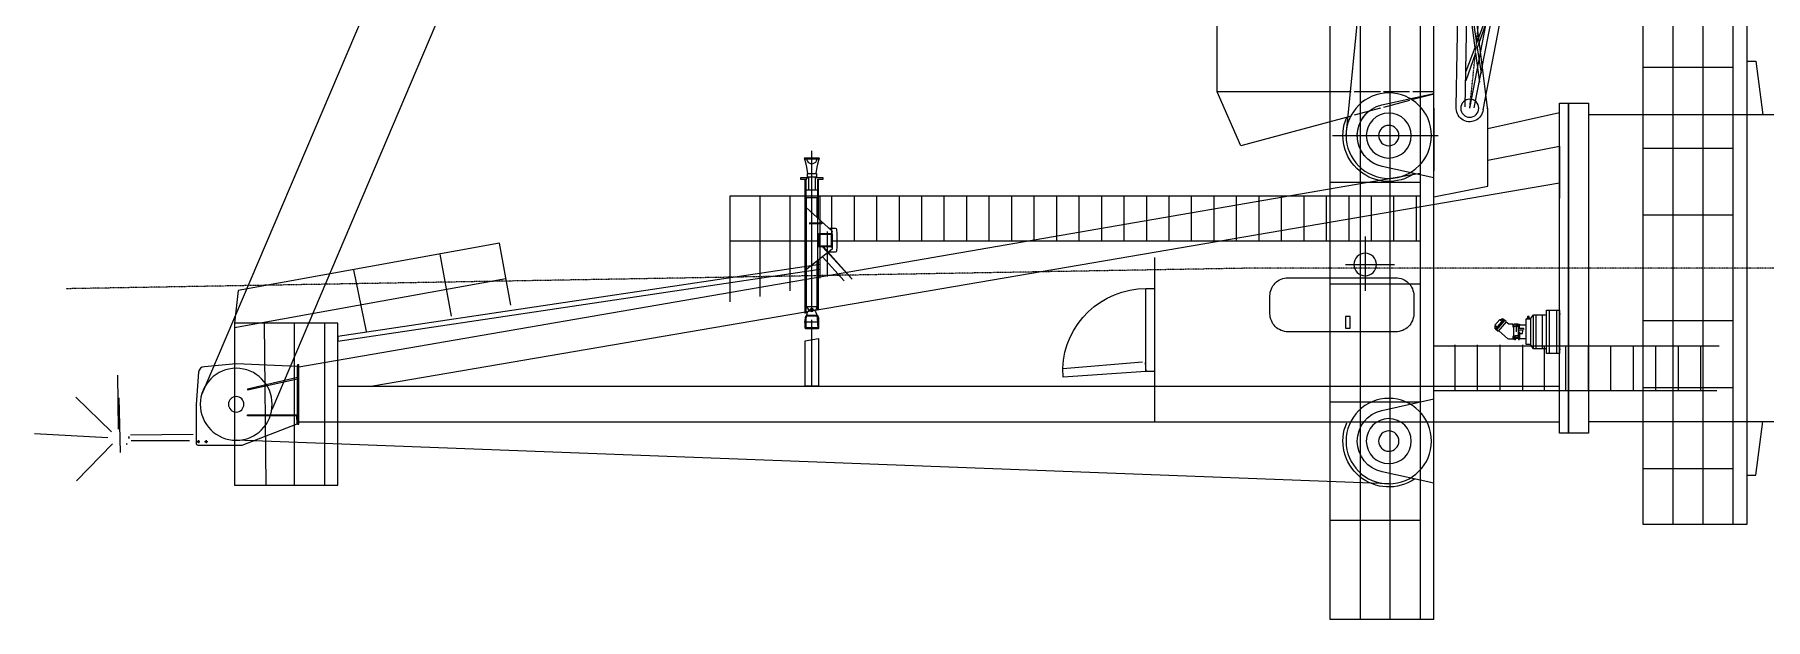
# Model space of a CAD drawing. Header units: millimetres. Extents: x 315178 to 535220, y 80241 to 421603.
# Drawn here: x 388949 to 408195, y 196240 to 202738 of the extents above; entities that cross this region are included whole.
import ezdxf

# ---------------------------------------------------------------- set-up
doc = ezdxf.new("R2010")
doc.units = ezdxf.units.MM
doc.linetypes.add('DASHDOT2', pattern=[12.7, 6.35, -3.175, 0, -3.175])
for name, color, linetype in [('AUX-013', 7, 'DASHDOT2'), ('DIB-013', 7, 'Continuous'), ('DIB-018', 6, 'Continuous'), ('DIB-035', 1, 'Continuous'), ('DIB-050', 111, 'Continuous'), ('L1-1', 7, 'Continuous'), ('L1-27', 7, 'Continuous'), ('L17-1', 7, 'Continuous')]:
    doc.layers.add(name, color=color, linetype=linetype)

# ---------------------------------------------------------------- blocks, each defined once
blk = doc.blocks.new('GRUA-PE')
at = {"layer": 'AUX-013'}
blk.add_line((-25748, 30984), (-60459, 27360), dxfattribs=at)
at = {"layer": 'AUX-013', "color": 7, "linetype": 'DASHDOT2'}
blk.add_lwpolyline([(-23971, 18642), (-23971, 33391), (-23742, 46590)], dxfattribs=at)
at = {"layer": 'DIB-013'}
for p, q in [((-60708, 28825), (-22572, 45084)), ((-21574, 31884), (-22058, 44700)), ((-60396, 28142), (-22395, 44305)), ((-25444, 32359), (-60708, 28825))]:
    blk.add_line(p, q, dxfattribs=at)
at = {"layer": 'DIB-018', "color": 6, "linetype": 'Continuous'}
for p, q in [((-23853, 41701), (-23307, 44720)), ((-21561, 44367), (-23361, 44387)), ((-21561, 44053), (-23361, 44053)), ((-23954, 43394), (-23267, 43254)), ((-24127, 42435), (-23438, 42310)), ((-24271, 38211), (-24271, 39211)), ((-24771, 31534), (-24771, 38076)), ((-24271, 38076), (-24771, 38076)), ((-24271, 31534), (-24271, 38076)), ((-24271, 37826), (-24771, 37826)), ((-24271, 37576), (-24771, 37576)), ((-24271, 37326), (-24771, 37326)), ((-24271, 37076), (-24771, 37076)), ((-24271, 36826), (-24771, 36826)), ((-24271, 36576), (-24771, 36576)), ((-24271, 36326), (-24771, 36326)), ((-24271, 36076), (-24771, 36076)), ((-24271, 35826), (-24771, 35826)), ((-24271, 35576), (-24771, 35576)), ((-24271, 35326), (-24771, 35326)), ((-24271, 35076), (-24771, 35076)), ((-24271, 34826), (-24771, 34826)), ((-24271, 34576), (-24771, 34576)), ((-24271, 34326), (-24771, 34326)), ((-24271, 34076), (-24771, 34076)), ((-24271, 33826), (-24771, 33826)), ((-24271, 33576), (-24771, 33576)), ((-24271, 33326), (-24771, 33326)), ((-24271, 33076), (-24771, 33076)), ((-24271, 32826), (-24771, 32826)), ((-20068, 32534), (-29617, 32534)), ((-24924, 31534), (-24924, 32534)), ((-24271, 32576), (-24771, 32576)), ((-23793, 31534), (-23793, 32534)), ((-22480, 31534), (-22480, 32534)), ((-21167, 31534), (-21167, 32534)), ((-20068, 31384), (-20068, 32534)), ((-25444, 32510), (-25444, 31336)), ((-20068, 32200), (-29617, 32200)), ((-24271, 32326), (-24771, 32326)), ((-24271, 32076), (-24771, 32076)), ((-20068, 31867), (-29617, 31867)), ((-24271, 31826), (-24771, 31826)), ((-24271, 31576), (-24771, 31576)), ((-29617, 31534), (-20068, 31534)), ((-20068, 31384), (-29617, 31384)), ((-22619, 31146), (-23119, 31146)), ((-22619, 30896), (-23119, 30896)), ((-22617, 30644), (-23117, 30644)), ((-22617, 30394), (-23117, 30394)), ((-22613, 30154), (-23109, 30154)), ((-22609, 29914), (-23109, 29914)), ((-22609, 29664), (-23109, 29664)), ((-22609, 29414), (-23109, 29414)), ((-22609, 29164), (-23109, 29164)), ((-26201, 28054), (-26201, 29054)), ((-25300, 28054), (-25300, 29054)), ((-24558, 28054), (-24558, 29054)), ((-23384, 28054), (-23384, 29054)), ((-22609, 28914), (-23109, 28914)), ((-22642, 28054), (-22642, 29054)), ((-21741, 28054), (-21741, 29054)), ((-21121, 28720), (-26821, 28720)), ((-22609, 28664), (-23109, 28664)), ((-21121, 28387), (-26821, 28387)), ((-22609, 28414), (-23109, 28414))]:
    blk.add_line(p, q, dxfattribs=at)
at = {"layer": 'DIB-018'}
for p, q in [((-25764, 31133), (-33191, 31011)), ((-25762, 31033), (-33189, 30911)), ((-27082, 30999), (-26473, 30908)), ((-27058, 31012), (-26421, 30927)), ((-26421, 30927), (-26155, 31026)), ((-26361, 30920), (-26054, 31028)), ((-25751, 30933), (-33044, 29518)), ((-25732, 30835), (-33025, 29420)), ((-25748, 30984), (-33015, 29586)), ((-27050, 30694), (-26473, 30908)), ((-27024, 30686), (-26418, 30900)), ((-26418, 30900), (-26137, 30858)), ((-26361, 30920), (-26038, 30877))]:
    blk.add_line(p, q, dxfattribs=at)
at = {"layer": 'DIB-018', "color": 6, "linetype": 'Continuous'}
for points in [[(-23558, 41648), (-24247, 41772), (-23721, 44677), (-23361, 44720)], [(-23361, 43720), (-23361, 44720), (-21561, 44720), (-21561, 43720)], [(-21561, 43720), (-21561, 43570), (-23361, 43570), (-23361, 43720), (-21561, 43720)], [(-24011, 38211), (-23210, 43570), (-23159, 43570), (-23960, 38211)], [(-24771, 38211), (-24771, 39211), (-23677, 39211), (-23595, 39211)], [(-24771, 38878), (-23738, 38878), (-23657, 38878)], [(-24771, 38544), (-23798, 38544), (-23719, 38544)], [(-22609, 28237), (-22609, 31384), (-23109, 31384), (-23109, 28210)], [(-21121, 28054), (-21121, 29054), (-26821, 29054), (-26821, 28054)], [(-21121, 28054), (-26821, 28054), (-26821, 27904), (-21121, 27904), (-21121, 28054)], [(-26271, 27904), (-26271, 27804), (-25676, 27725)], [(-21671, 27904), (-21671, 27804), (-22266, 27725)]]:
    blk.add_lwpolyline(points, dxfattribs=at)
at = {"layer": 'DIB-018'}
blk.add_circle((-25748, 30984), 100, dxfattribs=at)
blk.add_arc((-25748, 30984), 150, 275.9604, 95.9604, dxfattribs=at)
at = {"layer": 'DIB-035', "color": 1, "linetype": 'Continuous'}
for p, q in [((-22086, 46126), (-22128, 46942)), ((-22152, 46085), (-22537, 46484)), ((-22020, 46077), (-21606, 46475)), ((-22182, 46007), (-22782, 46018)), ((-22530, 46004), (-21924, 45992)), ((-22120, 45877), (-22126, 45180)), ((-22055, 45867), (-22055, 45220)), ((-22059, 45121), (-22026, 45121)), ((-22059, 45121), (-22026, 45121)), ((-22059, 45121), (-22026, 45121)), ((-22059, 45121), (-22026, 45121)), ((-22059, 45034), (-22026, 45034)), ((-22059, 45034), (-22026, 45034)), ((-22059, 45034), (-22026, 45034)), ((-22059, 45034), (-22026, 45034)), ((-22043, 45139), (-22043, 45103)), ((-22043, 45139), (-22043, 45103)), ((-22043, 45139), (-22043, 45103)), ((-22043, 45139), (-22043, 45103)), ((-22043, 45052), (-22043, 45016)), ((-22043, 45052), (-22043, 45016)), ((-22043, 45052), (-22043, 45016)), ((-22043, 45052), (-22043, 45016)), ((-25184, 38379), (-25184, 38219)), ((-24987, 38349), (-24987, 38249)), ((-24836, 38334), (-24987, 38334)), ((-23467, 38374), (-24961, 38374)), ((-23546, 38359), (-24756, 38359)), ((-23546, 38359), (-23506, 38338)), ((-23506, 38326), (-23506, 38270)), ((-22658, 38299), (-23396, 38299)), ((-23371, 38218), (-23371, 38385)), ((-24987, 38264), (-24836, 38264)), ((-24961, 38234), (-24961, 38174)), ((-24519, 38224), (-24961, 38224)), ((-24533, 38239), (-24756, 38239)), ((-23877, 38124), (-24377, 38124)), ((-23507, 38224), (-24062, 38224)), ((-23546, 38239), (-23506, 38256)), ((-24011, 32364), (-24011, 31821)), ((-24323, 32146), (-23718, 32146)), ((-22480, 31384), (-29617, 31384))]:
    blk.add_line(p, q, dxfattribs=at)
at = {"layer": 'DIB-035', "color": 3, "linetype": 'Continuous'}
for p, q in [((-22093, 45896), (-22082, 45895)), ((-22092, 45890), (-22092, 45895)), ((-22084, 45890), (-22084, 45895))]:
    blk.add_line(p, q, dxfattribs=at)
blk.add_lwpolyline([(-22095, 45890), (-22095, 45895), (-22094, 45895), (-22094, 45895), (-22094, 45896), (-22093, 45896), (-22093, 45896), (-22092, 45895), (-22092, 45895), (-22092, 45895), (-22091, 45895), (-22090, 45895), (-22090, 45895), (-22089, 45895), (-22089, 45895), (-22087, 45895), (-22086, 45895), (-22086, 45895), (-22086, 45895), (-22085, 45895), (-22085, 45895), (-22084, 45895), (-22083, 45895), (-22083, 45895), (-22083, 45895), (-22082, 45895), (-22082, 45895), (-22081, 45895), (-22081, 45895), (-22081, 45890)], dxfattribs=at)
at = {"layer": 'DIB-035', "color": 1, "linetype": 'Continuous'}
for points in [[(-23515, 38299), (-25006, 38299), (-25274, 38299)], [(-25022, 38344), (-25093, 38355), (-25126, 38362), (-25166, 38373), (-25192, 38379), (-25196, 38378), (-25197, 38350), (-25197, 38248), (-25196, 38220), (-25192, 38219), (-25166, 38226), (-25126, 38237), (-25093, 38244), (-25022, 38254)], [(-24987, 38349), (-25022, 38349), (-25022, 38249), (-24987, 38249)], [(-24976, 38361), (-24976, 38334), (-24976, 38424), (-24961, 38424), (-24961, 38356)], [(-24756, 38229), (-24836, 38229), (-24836, 38369), (-24756, 38369), (-24756, 38229)], [(-23546, 38359), (-23546, 38239), (-24050, 38239)], [(-24961, 38174), (-24976, 38174), (-24976, 38238), (-24976, 38264)], [(-24771, 38076), (-24771, 38211), (-23858, 38211)], [(-22922, 34591), (-22822, 34584), (-22758, 35503), (-22857, 35510), (-22930, 34623)], [(-22822, 34484), (-22822, 34584), (-23743, 34584), (-23743, 34484)], [(-23303, 32365), (-23303, 32315), (-23433, 32315), (-23433, 32365), (-23303, 32365)]]:
    blk.add_lwpolyline(points, dxfattribs=at)
blk.add_lwpolyline([(-23464, 31606, 0.414214), (-23264, 31806), (-23264, 33005, 0.414214), (-23464, 33205), (-23664, 33205, 0.414214), (-23864, 33005), (-23864, 31806, 0.414214), (-23664, 31606), (-23464, 31606)], format="xyb", dxfattribs=at)
at = {"layer": 'DIB-035', "color": 3, "linetype": 'Continuous'}
blk.add_circle((-22017, 45917), 3, dxfattribs=at)
at = {"layer": 'DIB-035'}
blk.add_circle((-22458, 44700), 400, dxfattribs=at)
at = {"layer": 'DIB-035', "color": 1, "linetype": 'Continuous'}
for centre, radius in [((-23506, 38299), 17.5), ((-25444, 31884), 475), ((-22049, 31884), 475), ((-24011, 32146), 125)]:
    blk.add_circle(centre, radius, dxfattribs=at)
at = {"layer": 'DIB-050', "color": 111, "linetype": 'Continuous'}
for p, q in [((-22876, 44004), (-25025, 31534)), ((-22298, 44004), (-22876, 44004)), ((-22258, 44004), (-22658, 44004)), ((-22240, 44021), (-22331, 44024)), ((-22658, 43570), (-22658, 29984)), ((-24917, 29984), (-22658, 43179)), ((-23848, 37849), (-24207, 38179)), ((-23831, 37941), (-24097, 38180)), ((-22268, 34484), (-24088, 34484)), ((-25931, 32302), (-25932, 33794)), ((-25931, 31977), (-25931, 32268)), ((-25748, 31977), (-25670, 32268)), ((-25931, 31652), (-25931, 31943)), ((-25835, 31652), (-25757, 31943)), ((-25931, 31394), (-25931, 31618)), ((-25901, 31394), (-25844, 31618)), ((-25696, 29984), (-25521, 30784)), ((-25676, 27164), (-25676, 29664)), ((-22266, 29664), (-22266, 27164))]:
    blk.add_line(p, q, dxfattribs=at)
for points in [[(-22341, 44020), (-22879, 44020), (-22907, 44700), (-22875, 45054, -0.391856), (-22815, 45119), (-22456, 45146), (-22025, 45146, -0.414214), (-22005, 45126), (-22005, 44633), (-22240, 44021)], [(-25008, 31534), (-25101, 31959, 0.622608), (-25712, 32109)]]:
    blk.add_lwpolyline(points, format="xyb", dxfattribs=at)
for points in [[(-22627, 44575), (-22617, 44573), (-22741, 44020), (-22755, 44020), (-22627, 44575)], [(-22341, 44020), (-22331, 44014), (-22331, 44575), (-22341, 44575), (-22341, 44020)], [(-22238, 44004), (-22896, 44004), (-22896, 44020), (-22238, 44020), (-22238, 44004)], [(-22341, 44020), (-22341, 44004), (-22755, 44004), (-22755, 44020), (-22341, 44020)], [(-22258, 29984), (-22258, 44004)], [(-24650, 38366), (-24382, 38074), (-24380, 38074)], [(-24187, 38074), (-24182, 38074), (-23947, 38368)], [(-22658, 38374), (-23163, 38374), (-23191, 38224), (-22658, 38224), (-22658, 38374)], [(-24152, 38112), (-24153, 38036), (-24156, 38026), (-24162, 38021), (-24207, 38019), (-24356, 38019), (-24401, 38021), (-24407, 38026), (-24410, 38035), (-24412, 38107)], [(-25660, 32302), (-25331, 33530), (-25931, 33794), (-27781, 33794), (-29461, 33344), (-28335, 31394)], [(-25724, 30784), (-28377, 31114), (-28377, 31384)], [(-24765, 31384), (-24881, 30784), (-25748, 30784)], [(-25171, 30784), (-25326, 29984), (-24747, 29984)], [(-22136, 29984), (-25806, 29984), (-25806, 29884), (-22136, 29884), (-22136, 29984)], [(-22136, 29664), (-22136, 29884), (-25806, 29884), (-25806, 29664), (-22136, 29664)]]:
    blk.add_lwpolyline(points, dxfattribs=at)
for centre, radius in [((-22043, 45121), 9), ((-22043, 45121), 9), ((-22043, 45034), 9), ((-22043, 45034), 9), ((-22458, 44700), 86), ((-25444, 31884), 250), ((-25444, 31884), 113), ((-22049, 31884), 250), ((-22049, 31884), 113)]:
    blk.add_circle(centre, radius, dxfattribs=at)
for centre in [(-25444, 31884), (-22049, 31884)]:
    blk.add_arc(centre, 510, 325.7932, 113.512, dxfattribs=at)
at = {"layer": 'L1-1', "color": 1, "linetype": 'Continuous'}
for p, q in [((-24716, 38364), (-24961, 38364)), ((-24464, 38189), (-24464, 38330)), ((-23470, 38364), (-23847, 38364)), ((-23504, 38234), (-24961, 38234)), ((-24152, 38121), (-24207, 38171)), ((-25748, 31384), (-25054, 31384)), ((-25171, 30784), (-25748, 30784)), ((-23400, 30650), (-23337, 30703)), ((-23400, 30650), (-23381, 30627)), ((-23284, 30682), (-23389, 30594)), ((-23375, 30580), (-23272, 30666)), ((-23337, 30703), (-23318, 30680)), ((-23296, 30698), (-23335, 30700)), ((-23184, 30493), (-23345, 30493)), ((-23299, 30429), (-23342, 30429)), ((-23328, 30507), (-23328, 30448)), ((-23288, 30441), (-23264, 30441)), ((-23283, 30395), (-23283, 30438)), ((-23264, 30429), (-23187, 30429)), ((-23200, 30448), (-23200, 30507)), ((-23074, 30275), (-23454, 30275)), ((-23454, 30250), (-23074, 30250)), ((-23432, 30341), (-23432, 30322)), ((-23407, 30307), (-23122, 30307)), ((-23187, 30357), (-23342, 30357)), ((-23504, 30099), (-23024, 30099)), ((-23074, 30176), (-23454, 30176)), ((-23074, 30129), (-23454, 30129)), ((-23024, 30014), (-23504, 30014)), ((-23462, 29984), (-23067, 29984))]:
    blk.add_line(p, q, dxfattribs=at)
for points in [[(-25197, 38372), (-25195, 38367), (-25190, 38362), (-25184, 38358), (-25162, 38351, -0.57729), (-25162, 38247), (-25184, 38239), (-25194, 38235), (-25197, 38228)], [(-23445, 38234, -0.115604), (-23446, 38242), (-23446, 38356, -0.11569), (-23445, 38364)], [(-23427, 38234, -0.453953), (-23436, 38242), (-23436, 38356, -0.414353), (-23428, 38364)], [(-24975, 31384), (-25101, 31959, 0.79935), (-25785, 31963), (-25912, 31384)], [(-21580, 31384), (-21707, 31959, 0.79935), (-22390, 31963), (-22518, 31384)], [(-23347, 30473), (-23347, 30493), (-23345, 30493, 0.414214), (-23342, 30496), (-23342, 30502, 0.414214), (-23344, 30504), (-23347, 30504), (-23347, 30550), (-23371, 30579, 0.414214), (-23375, 30580), (-23376, 30579, -0.414214), (-23377, 30579), (-23402, 30609), (-23296, 30698), (-23271, 30668, -0.414214), (-23272, 30666), (-23272, 30666, 0.414214), (-23273, 30661), (-23191, 30564, -0.176327), (-23187, 30552), (-23187, 30496, 0.414214), (-23184, 30493), (-23182, 30493), (-23182, 30473), (-23194, 30473)], [(-23289, 30444), (-23289, 30442, 0.414214), (-23288, 30441), (-23285, 30441, -0.498799), (-23283, 30438), (-23284, 30433), (-23284, 30398, 0.414214), (-23282, 30396), (-23264, 30396)], [(-23239, 30444), (-23239, 30442, -0.414214), (-23240, 30441), (-23243, 30441, 0.498799), (-23246, 30438), (-23244, 30433), (-23244, 30398, -0.414214), (-23246, 30396), (-23264, 30396)]]:
    blk.add_lwpolyline(points, format="xyb", dxfattribs=at)
for points in [[(-24476, 38330), (-24476, 38189), (-24464, 38189)], [(-23312, 38234), (-23308, 38236), (-23306, 38258), (-23306, 38340), (-23307, 38363), (-23334, 38364), (-23400, 38363), (-23436, 38359), (-23465, 38352), (-23477, 38348), (-23492, 38341), (-23508, 38326), (-23516, 38311), (-23517, 38302), (-23515, 38289), (-23508, 38276), (-23502, 38270), (-23488, 38259), (-23479, 38254), (-23460, 38247), (-23417, 38239), (-23354, 38235), (-23312, 38234)], [(-23445, 38234), (-23438, 38231), (-23417, 38227), (-23391, 38225), (-23340, 38224), (-23304, 38225), (-23299, 38227), (-23297, 38232), (-23296, 38258), (-23296, 38340), (-23297, 38367), (-23299, 38371), (-23304, 38373), (-23340, 38374), (-23391, 38373), (-23417, 38371), (-23438, 38367), (-23445, 38364)], [(-24207, 38208), (-24208, 38217), (-24210, 38220), (-24215, 38223), (-24238, 38224), (-24324, 38224), (-24350, 38223), (-24354, 38222), (-24356, 38218), (-24357, 38191), (-24357, 38107), (-24356, 38081), (-24354, 38077), (-24350, 38075), (-24324, 38074), (-24240, 38074), (-24213, 38075), (-24209, 38078), (-24207, 38088), (-24207, 38208)], [(-24222, 38074), (-24214, 38075), (-24211, 38077), (-24208, 38083), (-24207, 38106), (-24207, 38192), (-24207, 38218), (-24209, 38222), (-24213, 38224), (-24239, 38224), (-24324, 38224), (-24350, 38224), (-24354, 38222), (-24356, 38218), (-24357, 38192), (-24357, 38107), (-24355, 38081), (-24353, 38077), (-24344, 38075), (-24222, 38074)], [(-24217, 38208), (-24218, 38212), (-24222, 38214), (-24241, 38214), (-24322, 38214), (-24346, 38213), (-24347, 38190), (-24347, 38109), (-24346, 38085), (-24322, 38084), (-24241, 38084), (-24220, 38085), (-24218, 38086), (-24217, 38208)], [(-24357, 38089), (-24357, 38074), (-24380, 38074)], [(-24207, 38089), (-24207, 38074), (-24188, 38074)], [(-23400, 30626), (-23410, 30618), (-23402, 30609), (-23398, 30647)], [(-23296, 30698), (-23304, 30707), (-23314, 30699)], [(-23349, 30444), (-23349, 30429), (-23342, 30429), (-23342, 30357), (-23407, 30357), (-23407, 30307), (-23454, 30275), (-23454, 30129), (-23504, 30129), (-23504, 29984), (-23462, 29984), (-23462, 29975)], [(-23291, 30381), (-23297, 30383), (-23298, 30384), (-23301, 30385), (-23302, 30407), (-23299, 30429), (-23323, 30437), (-23340, 30439), (-23340, 30451), (-23351, 30450)], [(-23349, 30473), (-23334, 30473), (-23334, 30463), (-23336, 30463), (-23336, 30440), (-23305, 30440), (-23305, 30432), (-23299, 30432), (-23299, 30429), (-23323, 30437), (-23340, 30439), (-23340, 30451), (-23349, 30450), (-23349, 30473)], [(-23316, 30496), (-23340, 30496), (-23340, 30493), (-23328, 30493), (-23316, 30493), (-23316, 30496)], [(-23338, 30503), (-23337, 30504), (-23337, 30504), (-23336, 30504), (-23335, 30504), (-23334, 30503), (-23334, 30503), (-23333, 30503), (-23331, 30504), (-23328, 30504), (-23325, 30504), (-23323, 30503), (-23323, 30503), (-23322, 30503), (-23321, 30504), (-23320, 30504), (-23318, 30504), (-23318, 30504), (-23318, 30503), (-23317, 30502), (-23317, 30501), (-23318, 30500), (-23319, 30499), (-23321, 30498), (-23322, 30497), (-23326, 30497), (-23328, 30497), (-23331, 30497), (-23334, 30498), (-23335, 30498), (-23337, 30499), (-23337, 30500), (-23338, 30501), (-23338, 30503)], [(-23283, 30440), (-23336, 30440), (-23336, 30463), (-23334, 30463)], [(-23264, 30463), (-23334, 30463), (-23334, 30473)], [(-23334, 30463), (-23332, 30463), (-23332, 30444), (-23264, 30444)], [(-23305, 30440), (-23305, 30432), (-23299, 30432)], [(-23264, 30444), (-23196, 30444), (-23196, 30463), (-23194, 30463), (-23194, 30473)], [(-23194, 30463), (-23192, 30463), (-23192, 30440), (-23264, 30440)], [(-23169, 30434), (-23219, 30434), (-23219, 30482), (-23169, 30482)], [(-23188, 30496), (-23212, 30496), (-23212, 30493), (-23200, 30493), (-23188, 30493), (-23188, 30496)], [(-23211, 30503), (-23210, 30504), (-23210, 30504), (-23209, 30504), (-23207, 30504), (-23207, 30503), (-23206, 30503), (-23206, 30503), (-23203, 30504), (-23200, 30504), (-23198, 30504), (-23196, 30503), (-23195, 30503), (-23195, 30503), (-23194, 30504), (-23192, 30504), (-23191, 30504), (-23191, 30504), (-23190, 30503), (-23190, 30502), (-23190, 30501), (-23190, 30500), (-23192, 30499), (-23194, 30498), (-23195, 30497), (-23199, 30497), (-23201, 30497), (-23204, 30497), (-23207, 30498), (-23208, 30498), (-23210, 30499), (-23210, 30500), (-23211, 30501), (-23211, 30503)], [(-23067, 29975), (-23067, 29984), (-23024, 29984), (-23024, 30129), (-23074, 30129), (-23074, 30275), (-23122, 30307), (-23122, 30357), (-23187, 30357), (-23187, 30429), (-23180, 30429), (-23180, 30444)], [(-23417, 30324), (-23432, 30324), (-23432, 30340), (-23416, 30340)], [(-23415, 30345), (-23416, 30344), (-23417, 30343), (-23417, 30342), (-23417, 30340), (-23416, 30339), (-23416, 30338), (-23416, 30338), (-23416, 30335), (-23417, 30332), (-23417, 30328), (-23416, 30325), (-23416, 30325), (-23416, 30323), (-23417, 30322), (-23416, 30320), (-23416, 30319), (-23415, 30319), (-23414, 30319), (-23412, 30319), (-23411, 30319), (-23410, 30320), (-23409, 30323), (-23408, 30325), (-23407, 30330), (-23407, 30332), (-23408, 30336), (-23409, 30340), (-23409, 30341), (-23411, 30343), (-23411, 30344), (-23413, 30345), (-23415, 30345)]]:
    blk.add_lwpolyline(points, dxfattribs=at)
at = {"layer": 'L1-27', "color": 1, "linetype": 'Continuous'}
blk.add_arc((-22817, 34584), 927, 92.5305, 180.0138, dxfattribs=at)
at = {"layer": 'L17-1', "color": 3, "linetype": 'Continuous'}
blk.add_line((-23848, 37849), (-24152, 38121), dxfattribs=at)

msp = doc.modelspace()

# ---------------------------------------------------------------- block references
at = {"layer": 'DIB-018', "xscale": -1, "rotation": 90}
msp.add_blockref('GRUA-PE', (435891, 176172), dxfattribs=at)

doc.saveas('drawing.dxf')
